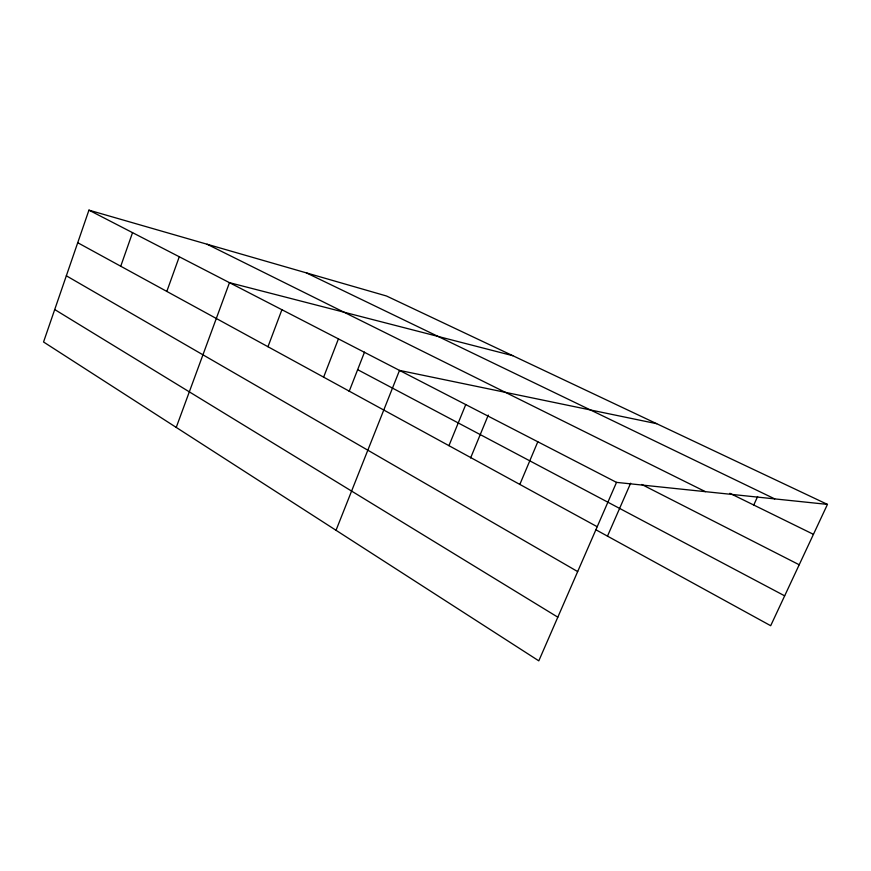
<?xml version="1.0" encoding="UTF-8"?>
<svg xmlns="http://www.w3.org/2000/svg" width="871" height="871" viewBox="0 0 871 871"><rect width="100%" height="100%" fill="white"/><g stroke="black" fill="none" stroke-linecap="round" stroke-linejoin="round"><path stroke-width="1.31" d="M827.45 504.396L386.463 295.988L88.94 210.151L43.55 341.987L538.801 660.849L616.516 482.382L827.45 504.396L770.683 625.716L595.655 529.644M120.742 266.232L132.544 232.644M166.818 291.426L179.274 256.76M176.236 427.421L229.476 282.672L512.79 355.695M267.974 346.723L281.91 309.728M323.631 377.154L338.427 338.884M349.151 391.417L364.514 352.113M336.021 530.297L399.506 370.404L656.68 423.687M448.946 445.669L465.745 404.59M470.59 457.983L488.293 415.075M519.835 484.428L537.81 441.771M607.479 536.133L630.637 483.209M753.753 505.038L757.639 496.524M306.385 272.884L774.744 498.898M729.844 493.291L813.438 534.337M207.102 244.239L705.401 491.658M641.742 484.472L799.197 564.767M88.94 210.151L616.516 482.382M357.654 369.663L784.662 595.84M77.726 242.715L597.201 526.726M66.338 275.791L577.669 571.583M54.721 309.543L557.81 617.18"/></g></svg>
